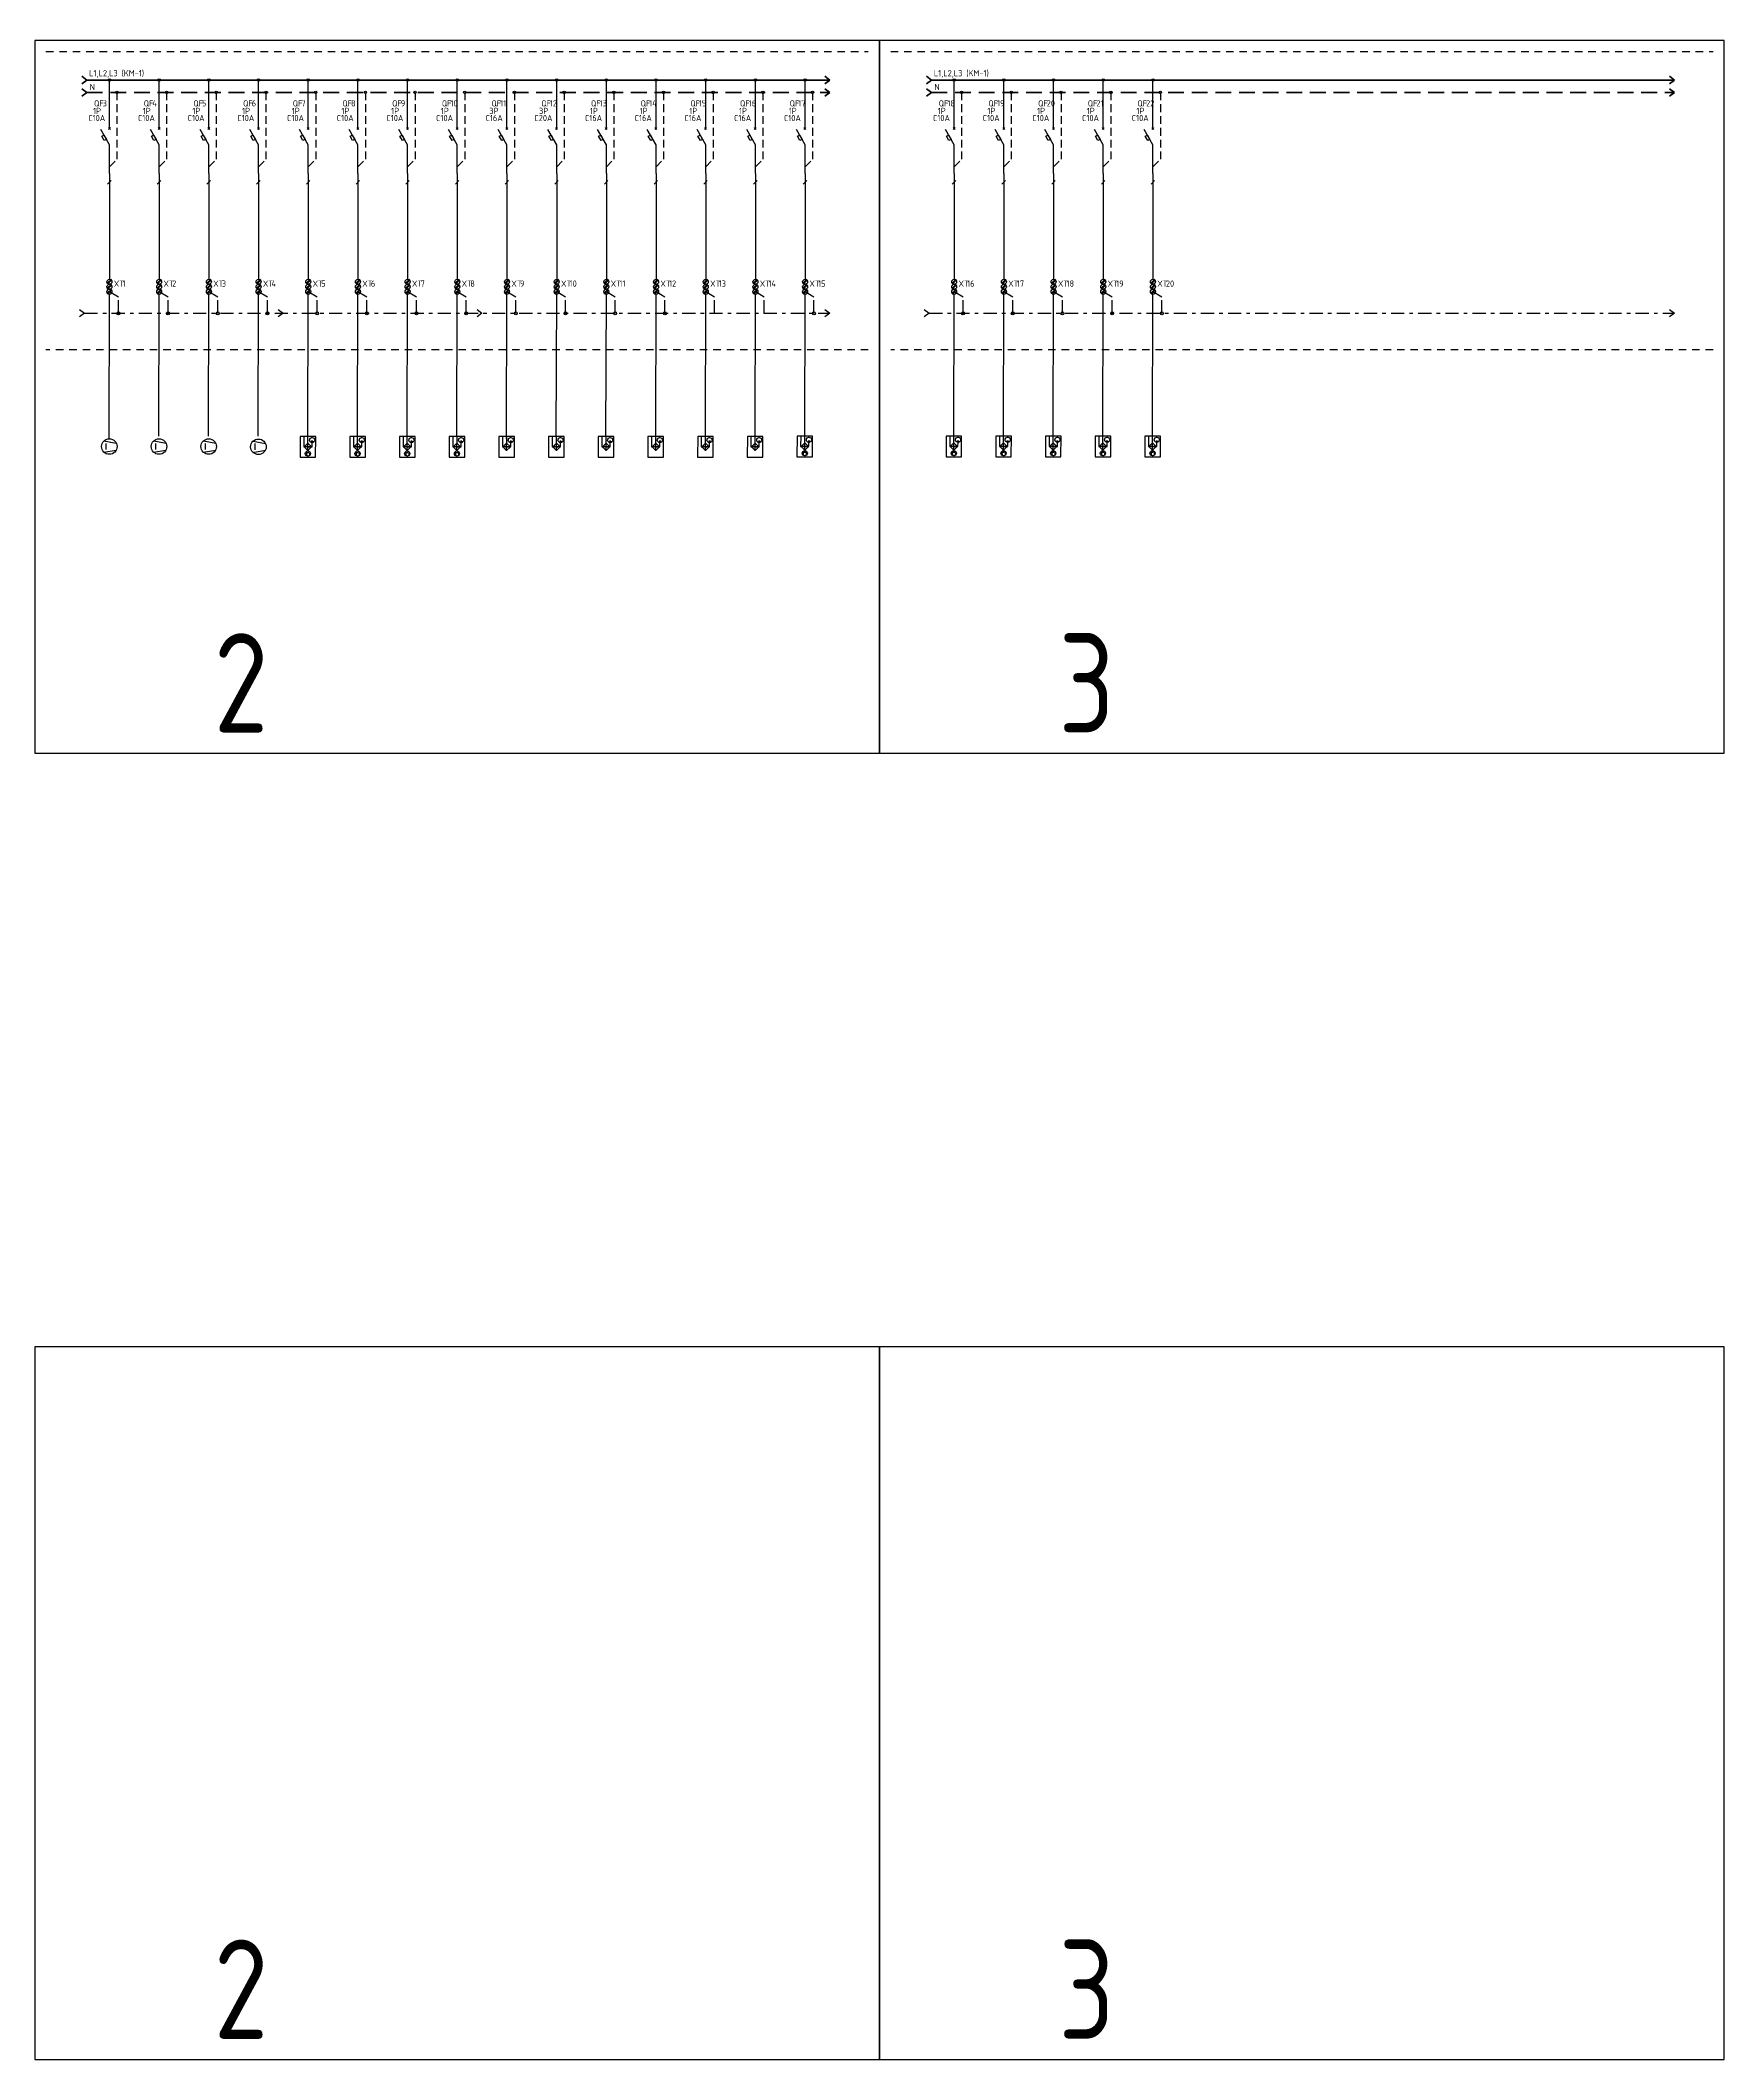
# Model space of a CAD drawing. Header units: millimetres. Extents: x -559267 to 5835, y 0 to 209897.
# Drawn here: x 397 to 1073, y 765 to 1578 of the extents above; entities that cross this region are included whole.
import ezdxf
from ezdxf.enums import TextEntityAlignment as Align

# ---------------------------------------------------------------- set-up
doc = ezdxf.new("R2010")
doc.units = ezdxf.units.MM
doc.set_wipeout_variables(frame=1)
for name, pattern in [('HIDDEN2', [4.7625, 3.175, -1.5875]), ('JIS_02_0.7', [1.35, 0.75, -0.6]), ('Штрихштриховая', [10.936111, 5.291667, -2.116667, 1.411111, -2.116667])]:
    doc.linetypes.add(name, pattern=pattern)
for name, color, linetype in [('0_UNC_5 Доп. Оборудования', 1, 'Continuous'), ('0_XT', 7, 'Continuous'), ('Нумерация QF', 7, 'Continuous')]:
    doc.layers.add(name, color=color, linetype=linetype)
doc.styles.add('UNC_A', font='GOST2304A_0.ttf')
doc.styles.add('Unecom', font='GOST2304A_0.ttf', dxfattribs={"height": 2.5})

# ---------------------------------------------------------------- blocks, each defined once
blk = doc.blocks.new('*U167')
at = {"lineweight": 40}
for p, q in [((0, 0), (-2, 1.5)), ((0, 0), (-2, -1.5)), ((299.12, 0), (297.12, 1.5)), ((299.12, 0), (297.12, -1.5)), ((0, -5), (-2, -3.5)), ((0, -5), (-2, -6.5)), ((299.12, -5), (297.12, -3.5)), ((299.12, -5), (297.12, -6.5))]:
    blk.add_line(p, q, dxfattribs=at)
at = {"linetype": 'ByBlock', "lineweight": 40}
blk.add_lwpolyline([(0, 0), (299.12, 0)], dxfattribs=at)
at = {"color": 4, "linetype": 'HIDDEN2', "lineweight": 40, "ltscale": 2}
blk.add_lwpolyline([(0, -5), (299.12, -5)], dxfattribs=at)
at = {"insert": (1.24, -1.57), "char_height": 2.5, "attachment_point": 1, "style": 'UNC_A'}
blk.add_mtext_dynamic_manual_height_columns('N', width=3.8436, gutter_width=12.5, heights=[0], dxfattribs=at)
at = {"style": 'UNC_A'}
blk.add_attdef('ЛИНИЯ', (1, 1.5), '', height=2.5, dxfattribs=at)
blk = doc.blocks.new('*U165')
for p, q in [((0, -36.27), (0, -16.73)), ((0, -42.79), (-3.51, -36.72)), ((-0.35, -36.62), (0.35, -35.91)), ((0.35, -36.62), (-0.35, -35.91)), ((0, -54.31), (0, -42.79))]:
    blk.add_line(p, q)
at = {"color": 4, "linetype": 'HIDDEN2'}
for p in [(3, -21.73), (0, -51.65)]:
    blk.add_line(p, (3, -48.65), dxfattribs=at)
blk.add_lwpolyline([(-2.12, -41.12), (-3.12, -39.39), (-2.25, -38.89), (-1.25, -40.62)], close=True)
for centre in [(0, -16.73), (3, -21.73)]:
    blk.add_circle(centre, 0.5)
at = {"insert": (-6.21, -24.9), "char_height": 2.5, "attachment_point": 1, "style": 'Unecom'}
blk.add_mtext_dynamic_manual_height_columns('\\pxql;QF', width=5.7065, gutter_width=12.5, heights=[4.37], dxfattribs=at)
at = {"style": 'Unecom'}
for tag, p in [('P', (-3.4, -30.43)), ('A', (-1.7, -33.28))]:
    blk.add_attdef(tag, text='', height=2.5, dxfattribs=at).set_placement(p, align=Align.RIGHT)
blk.add_attdef('N', (-3.15, -27.4), '', height=2.5, dxfattribs=at)
blk = doc.blocks.new('*U103')
at = {"lineweight": 25}
blk.add_line((-0.7, -0.71), (0.7, 0.71), dxfattribs=at)
blk = doc.blocks.new('*U174')
at = {"color": 18, "true_color": 0x000000, "style": 'Unecom'}
blk.add_attdef('V.', (-0.77, 5.77), '', height=2.5, dxfattribs=at)
at = {"color": 0}
blk.add_wipeout([(0.02, 2.5), (0.57, 2.44), (1.01, 2.29), (1.41, 2.07), (1.82, 1.72), (2.05, 1.43), (2.19, 1.21), (2.33, 0.92), (2.45, 0.52), (2.5, 0.17), (2.5, -0.15), (2.47, -0.4), (2.4, -0.72), (2.28, -1.03), (2.16, -1.26), (1.96, -1.55), (1.73, -1.81), (1.46, -2.03), (1.21, -2.19), (0.82, -2.36), (0.58, -2.43), (0.28, -2.49), (-0.02, -2.5), (-0.24, -2.49), (-0.51, -2.45), (-0.85, -2.36), (-1.16, -2.22), (-1.37, -2.1), (-1.56, -1.95), (-1.77, -1.77), (-1.92, -1.6), (-2.08, -1.39), (-2.21, -1.17), (-2.31, -0.97), (-2.37, -0.79), (-2.42, -0.62), (-2.48, -0.31), (-2.5, 0.02), (-2.48, 0.31), (-2.41, 0.69), (-2.31, 0.95), (-2.26, 1.08), (-2.15, 1.28), (-2.03, 1.47), (-1.94, 1.58), (-1.84, 1.7), (-1.64, 1.89), (-1.46, 2.03), (-1.28, 2.15), (-1.04, 2.28), (-0.86, 2.35), (-0.66, 2.41), (-0.49, 2.45), (-0.24, 2.49)], dxfattribs=at)
for p, q in [((-1.72, 1.82), (2.25, 1.09)), ((-1.01, -0.99), (-0.99, 1.01)), ((-1.75, -1.79), (2.24, -1.12))]:
    blk.add_line(p, q, dxfattribs=at)
blk.add_circle((0, 0), 2.5, dxfattribs=at)
blk = doc.blocks.new('3 ур. кламмы')
at = {"color": 32, "true_color": 0xcd6928}
for p, q in [((0.75, 0), (-1, -1.75)), ((1, -0.25), (-0.75, -2))]:
    blk.add_line(p, q, dxfattribs=at)
at = {"color": 5}
for p, q in [((0.75, -2), (-1, -3.75)), ((1, -2.25), (-0.75, -4))]:
    blk.add_line(p, q, dxfattribs=at)
at = {"color": 3}
for p, q in [((0.75, -4), (-1, -5.75)), ((1, -4.25), (-0.75, -6))]:
    blk.add_line(p, q, dxfattribs=at)
at = {"color": 32, "true_color": 0xcd6928}
blk.add_circle((0, -1), 1, dxfattribs=at)
at = {"color": 5}
blk.add_circle((0, -3), 1, dxfattribs=at)
at = {"color": 3}
blk.add_circle((0, -5), 1, dxfattribs=at)
at = {"style": 'UNC_A'}
blk.add_attdef('1', (1.75, -2.99), '', height=2.5, dxfattribs=at)
blk = doc.blocks.new('*U175')
at = {"color": 0}
blk.add_wipeout([(-2.49, 3.34), (2.51, 3.33), (2.49, -3.34), (-2.51, -3.33)], dxfattribs=at)
for p, q in [((1.18, 0), (-1.18, 0)), ((0, 0), (-0.48, 0.13)), ((0, 0), (-0.48, 0.13)), ((0, -1.33), (0.01, 3.33)), ((0, 0), (0.48, 0.13)), ((0, 0), (0.48, 0.13)), ((1.09, 1.76), (1.34, 1.33)), ((1.59, 1.76), (1.09, 1.76)), ((1.34, 3), (1.34, 3.33)), ((1.59, 1.76), (1.34, 1.33)), ((-0.61, -1.59), (-0.38, -2.91)), ((0, 0), (-0.48, -0.13)), ((0, 0), (-0.48, -0.13)), ((-0.34, -1.83), (0.33, -1.83)), ((-0.01, -3), (-0.01, -3.33)), ((0, 0), (0.48, -0.13)), ((0, 0), (0.48, -0.13)), ((0.6, -1.59), (0.36, -2.92))]:
    blk.add_line(p, q, dxfattribs=at)
for points in [[(-2.49, 3.34), (-2.51, -3.33), (2.49, -3.34), (2.51, 3.33)], [(-1.18, 0), (0, -1.18), (1.18, 0), (0, 1.18)]]:
    blk.add_lwpolyline(points, close=True, dxfattribs=at)
for points in [[(-1.32, 3.34), (-1.33, 0), (-1.18, 0)], [(1.18, 0), (1.33, 0), (1.34, 1.33)]]:
    blk.add_lwpolyline(points, dxfattribs=at)
for centre in [(1.34, 2.16), (-0.01, -2.17)]:
    blk.add_circle(centre, 0.833, dxfattribs=at)
at = {"color": 18, "true_color": 0x000000, "style": 'Unecom'}
blk.add_attdef('K.', (-0.73, 5.12), '', height=2.5, dxfattribs=at)
blk = doc.blocks.new('*U222')
at = {"color": 0}
for p, q in [((1.18, 0), (-1.18, 0)), ((0, 0), (-0.48, 0.13)), ((0, 0), (-0.48, 0.13)), ((0, -1.33), (0.01, 3.33)), ((0, 0), (0.48, 0.13)), ((0, 0), (0.48, 0.13)), ((1.09, 1.76), (1.34, 1.33)), ((1.59, 1.76), (1.09, 1.76)), ((1.34, 3), (1.34, 3.33)), ((1.59, 1.76), (1.34, 1.33)), ((0, 0), (-0.48, -0.13)), ((0, 0), (-0.48, -0.13)), ((0, 0), (0.48, -0.13)), ((0, 0), (0.48, -0.13))]:
    blk.add_line(p, q, dxfattribs=at)
for points in [[(-2.49, 3.34), (-2.51, -3.33), (2.49, -3.34), (2.51, 3.33)], [(-1.18, 0), (0, -1.18), (1.18, 0), (0, 1.18)]]:
    blk.add_lwpolyline(points, close=True, dxfattribs=at)
for points in [[(-1.32, 3.34), (-1.33, 0), (-1.18, 0)], [(1.18, 0), (1.33, 0), (1.34, 1.33)]]:
    blk.add_lwpolyline(points, dxfattribs=at)
blk.add_circle((1.34, 2.16), 0.833, dxfattribs=at)
at = {"color": 18, "true_color": 0x000000, "style": 'Unecom'}
blk.add_attdef('KV.', (-1.32, 6.58), '', height=2.5, dxfattribs=at)

msp = doc.modelspace()

# ---------------------------------------------------------------- linework, layer by layer
at = {"color": 6}
for points in [[(735, 1577.99), (395, 1577.99), (395, 1290.99), (735, 1290.99), (735, 1577.99)], [(1075, 1577.99), (735, 1577.99), (735, 1290.99), (1075, 1290.99), (1075, 1577.99)], [(735, 1052.13), (395, 1052.13), (395, 765.13), (735, 765.13), (735, 1052.13)], [(1075, 1052.13), (735, 1052.13), (735, 765.13), (1075, 765.13), (1075, 1052.13)]]:
    msp.add_lwpolyline(points, dxfattribs=at)
at = {"linetype": 'JIS_02_0.7', "ltscale": 4}
for points in [[(399.5, 1573.46), (730.5, 1573.46)], [(739.5, 1573.46), (1070.5, 1573.46)], [(730.5, 1453.46), (399.5, 1453.46)], [(1070.5, 1453.46), (739.5, 1453.46)]]:
    msp.add_lwpolyline(points, dxfattribs=at)
for points in [[(425.06, 1524.46), (425.06, 1481.81)], [(445.06, 1524.46), (445.06, 1481.81)], [(465.06, 1524.46), (465.06, 1481.81)], [(485.06, 1524.46), (485.06, 1481.81)], [(505.06, 1524.46), (505.06, 1481.81)], [(525.06, 1524.46), (525.06, 1481.81)], [(545.06, 1524.46), (545.06, 1481.81)], [(565.06, 1524.46), (565.06, 1481.81)], [(585.06, 1524.46), (585.06, 1481.81)], [(605.06, 1524.46), (605.06, 1481.81)], [(625.06, 1524.46), (625.06, 1481.81)], [(645.06, 1524.46), (645.06, 1481.81)], [(665.06, 1524.46), (665.06, 1481.81)], [(685.06, 1524.46), (685.06, 1481.81)], [(705.06, 1524.46), (705.06, 1481.81)], [(765.06, 1524.46), (765.06, 1481.81)], [(785.06, 1524.46), (785.06, 1481.81)], [(805.06, 1524.46), (805.06, 1481.81)], [(825.06, 1524.46), (825.06, 1481.81)], [(845.06, 1524.46), (845.06, 1481.81)], [(424.93, 1417.62), (425.06, 1475.81)], [(444.91, 1418.66), (445.06, 1475.81)], [(464.91, 1418.66), (465.06, 1475.81)], [(484.91, 1418.66), (485.06, 1475.81)], [(504.93, 1417.62), (505.06, 1475.81)], [(524.91, 1418.66), (525.06, 1475.81)], [(544.91, 1418.66), (545.06, 1475.81)], [(564.91, 1418.66), (565.06, 1475.81)], [(584.93, 1417.62), (585.06, 1475.81)], [(604.91, 1418.66), (605.06, 1475.81)], [(624.91, 1418.66), (625.06, 1475.81)], [(644.91, 1418.66), (645.06, 1475.81)], [(664.91, 1418.66), (665.06, 1475.81)], [(684.91, 1418.66), (685.06, 1475.81)], [(704.93, 1417.62), (705.06, 1475.81)], [(764.91, 1418.66), (765.06, 1475.81)], [(784.91, 1418.66), (785.06, 1475.81)], [(804.91, 1418.66), (805.06, 1475.81)], [(824.93, 1417.62), (825.06, 1475.81)], [(844.93, 1417.62), (845.06, 1475.81)], [(413, 1469.65), (415, 1468.15), (413, 1466.65)], [(493, 1469.65), (495, 1468.15), (493, 1466.65)], [(573, 1469.65), (575, 1468.15), (573, 1466.65)], [(713, 1469.65), (715, 1468.15), (713, 1466.65)], [(753, 1469.65), (755, 1468.15), (753, 1466.65)], [(1053, 1469.65), (1055, 1468.15), (1053, 1466.65)]]:
    msp.add_lwpolyline(points)
at = {"color": 3, "linetype": 'Штрихштриховая'}
for points in [[(428.63, 1468.1), (428.63, 1474.58), (425.06, 1476.81)], [(448.63, 1468.1), (448.63, 1474.58), (445.06, 1476.81)], [(468.63, 1468.1), (468.63, 1474.58), (465.06, 1476.81)], [(488.63, 1468.1), (488.63, 1474.58), (485.06, 1476.81)], [(508.63, 1468.1), (508.63, 1474.58), (505.06, 1476.81)], [(528.63, 1468.1), (528.63, 1474.58), (525.06, 1476.81)], [(548.63, 1468.1), (548.63, 1474.58), (545.06, 1476.81)], [(568.63, 1468.1), (568.63, 1474.58), (565.06, 1476.81)], [(588.63, 1468.1), (588.63, 1474.58), (585.06, 1476.81)], [(608.63, 1468.1), (608.63, 1474.58), (605.06, 1476.81)], [(628.63, 1468.1), (628.63, 1474.58), (625.06, 1476.81)], [(648.63, 1468.1), (648.63, 1474.58), (645.06, 1476.81)], [(668.63, 1468.1), (668.63, 1474.58), (665.06, 1476.81)], [(688.63, 1468.1), (688.63, 1474.58), (685.06, 1476.81)], [(708.63, 1468.1), (708.63, 1474.58), (705.06, 1476.81)], [(768.63, 1468.1), (768.63, 1474.58), (765.06, 1476.81)], [(788.63, 1468.1), (788.63, 1474.58), (785.06, 1476.81)], [(808.63, 1468.1), (808.63, 1474.58), (805.06, 1476.81)], [(828.63, 1468.1), (828.63, 1474.58), (825.06, 1476.81)], [(848.63, 1468.1), (848.63, 1474.58), (845.06, 1476.81)], [(415, 1468.15), (715, 1468.15)], [(755, 1468.15), (1055, 1468.15)]]:
    msp.add_lwpolyline(points, dxfattribs=at)
at = {"color": 0, "linetype": 'ByBlock', "lineweight": -3}
for centre in [(428.63, 1468.11), (448.63, 1468.11), (468.63, 1468.11), (488.63, 1468.11), (508.63, 1468.11), (528.63, 1468.11), (548.63, 1468.11), (568.63, 1468.11), (588.63, 1468.11), (608.63, 1468.11), (628.63, 1468.11), (648.63, 1468.11), (708.63, 1468.11), (768.63, 1468.11), (788.63, 1468.11), (808.63, 1468.11), (828.63, 1468.11), (848.63, 1468.11)]:
    msp.add_circle(centre, 0.575, dxfattribs=at)

# ---------------------------------------------------------------- block references
for name, p, values in [('*U167', (415.88, 1562.04), {'ЛИНИЯ': 'L1,L2,L3 (KM-1)'}), ('*U167', (755.88, 1562.04), {'ЛИНИЯ': 'L1,L2,L3 (KM-1)'}), ('3 ур. кламмы', (425.06, 1481.81), {'1': 'XT'}), ('3 ур. кламмы', (445.06, 1481.81), {'1': 'XT'}), ('3 ур. кламмы', (465.06, 1481.81), {'1': 'XT'}), ('3 ур. кламмы', (485.06, 1481.81), {'1': 'XT'}), ('3 ур. кламмы', (505.06, 1481.81), {'1': 'XT'}), ('3 ур. кламмы', (525.06, 1481.81), {'1': 'XT'}), ('3 ур. кламмы', (545.06, 1481.81), {'1': 'XT'}), ('3 ур. кламмы', (565.06, 1481.81), {'1': 'XT'}), ('3 ур. кламмы', (585.06, 1481.81), {'1': 'XT'}), ('3 ур. кламмы', (605.06, 1481.81), {'1': 'XT'}), ('3 ур. кламмы', (625.06, 1481.81), {'1': 'XT'}), ('3 ур. кламмы', (645.06, 1481.81), {'1': 'XT'}), ('3 ур. кламмы', (665.06, 1481.81), {'1': 'XT'}), ('3 ур. кламмы', (685.06, 1481.81), {'1': 'XT'}), ('3 ур. кламмы', (705.06, 1481.81), {'1': 'XT'}), ('3 ур. кламмы', (765.06, 1481.81), {'1': 'XT'}), ('3 ур. кламмы', (785.06, 1481.81), {'1': 'XT'}), ('3 ур. кламмы', (805.06, 1481.81), {'1': 'XT'}), ('3 ур. кламмы', (825.06, 1481.81), {'1': 'XT'}), ('3 ур. кламмы', (845.06, 1481.81), {'1': 'XT'})]:
    msp.add_blockref(name, p).add_auto_attribs(values)
at = {"color": 1}
ref = msp.add_blockref('*U165', (425.06, 1578.77), dxfattribs=at)
ref.add_attrib('P', '1P', dxfattribs={"height": 2.5, "style": 'Unecom'}).set_placement((421.66, 1548.34), align=Align.RIGHT)
ref.add_attrib('A', 'C10A', dxfattribs={"height": 2.5, "style": 'Unecom'}).set_placement((423.35, 1545.49), align=Align.RIGHT)
ref = msp.add_blockref('*U165', (445.06, 1578.77), dxfattribs=at)
ref.add_attrib('P', '1P', dxfattribs={"height": 2.5, "style": 'Unecom'}).set_placement((441.66, 1548.34), align=Align.RIGHT)
ref.add_attrib('A', 'C10A', dxfattribs={"height": 2.5, "style": 'Unecom'}).set_placement((443.35, 1545.49), align=Align.RIGHT)
ref = msp.add_blockref('*U165', (465.06, 1578.77), dxfattribs=at)
ref.add_attrib('P', '1P', dxfattribs={"height": 2.5, "style": 'Unecom'}).set_placement((461.66, 1548.34), align=Align.RIGHT)
ref.add_attrib('A', 'C10A', dxfattribs={"height": 2.5, "style": 'Unecom'}).set_placement((463.35, 1545.49), align=Align.RIGHT)
ref = msp.add_blockref('*U165', (485.06, 1578.77), dxfattribs=at)
ref.add_attrib('P', '1P', dxfattribs={"height": 2.5, "style": 'Unecom'}).set_placement((481.66, 1548.34), align=Align.RIGHT)
ref.add_attrib('A', 'C10A', dxfattribs={"height": 2.5, "style": 'Unecom'}).set_placement((483.35, 1545.49), align=Align.RIGHT)
ref = msp.add_blockref('*U165', (505.06, 1578.77), dxfattribs=at)
ref.add_attrib('P', '1P', dxfattribs={"height": 2.5, "style": 'Unecom'}).set_placement((501.66, 1548.34), align=Align.RIGHT)
ref.add_attrib('A', 'C10A', dxfattribs={"height": 2.5, "style": 'Unecom'}).set_placement((503.35, 1545.49), align=Align.RIGHT)
ref = msp.add_blockref('*U165', (525.06, 1578.77), dxfattribs=at)
ref.add_attrib('P', '1P', dxfattribs={"height": 2.5, "style": 'Unecom'}).set_placement((521.66, 1548.34), align=Align.RIGHT)
ref.add_attrib('A', 'C10A', dxfattribs={"height": 2.5, "style": 'Unecom'}).set_placement((523.35, 1545.49), align=Align.RIGHT)
ref = msp.add_blockref('*U165', (545.06, 1578.77), dxfattribs=at)
ref.add_attrib('P', '1P', dxfattribs={"height": 2.5, "style": 'Unecom'}).set_placement((541.66, 1548.34), align=Align.RIGHT)
ref.add_attrib('A', 'C10A', dxfattribs={"height": 2.5, "style": 'Unecom'}).set_placement((543.35, 1545.49), align=Align.RIGHT)
ref = msp.add_blockref('*U165', (565.06, 1578.77), dxfattribs=at)
ref.add_attrib('P', '1P', dxfattribs={"height": 2.5, "style": 'Unecom'}).set_placement((561.66, 1548.34), align=Align.RIGHT)
ref.add_attrib('A', 'C10A', dxfattribs={"height": 2.5, "style": 'Unecom'}).set_placement((563.35, 1545.49), align=Align.RIGHT)
ref = msp.add_blockref('*U165', (585.06, 1578.77), dxfattribs=at)
ref.add_attrib('P', '3P', dxfattribs={"height": 2.5, "style": 'Unecom'}).set_placement((581.66, 1548.34), align=Align.RIGHT)
ref.add_attrib('A', 'С16А', dxfattribs={"height": 2.5, "style": 'Unecom'}).set_placement((583.35, 1545.49), align=Align.RIGHT)
ref = msp.add_blockref('*U165', (605.06, 1578.77), dxfattribs=at)
ref.add_attrib('P', '3P', dxfattribs={"height": 2.5, "style": 'Unecom'}).set_placement((601.66, 1548.34), align=Align.RIGHT)
ref.add_attrib('A', 'C20A', dxfattribs={"height": 2.5, "style": 'Unecom'}).set_placement((603.35, 1545.49), align=Align.RIGHT)
ref = msp.add_blockref('*U165', (625.06, 1578.77), dxfattribs=at)
ref.add_attrib('P', '1P', dxfattribs={"height": 2.5, "style": 'Unecom'}).set_placement((621.66, 1548.34), align=Align.RIGHT)
ref.add_attrib('A', 'С16А', dxfattribs={"height": 2.5, "style": 'Unecom'}).set_placement((623.35, 1545.49), align=Align.RIGHT)
ref = msp.add_blockref('*U165', (645.06, 1578.77), dxfattribs=at)
ref.add_attrib('P', '1P', dxfattribs={"height": 2.5, "style": 'Unecom'}).set_placement((641.66, 1548.34), align=Align.RIGHT)
ref.add_attrib('A', 'С16А', dxfattribs={"height": 2.5, "style": 'Unecom'}).set_placement((643.35, 1545.49), align=Align.RIGHT)
ref = msp.add_blockref('*U165', (665.06, 1578.77), dxfattribs=at)
ref.add_attrib('P', '1P', dxfattribs={"height": 2.5, "style": 'Unecom'}).set_placement((661.66, 1548.34), align=Align.RIGHT)
ref.add_attrib('A', 'С16А', dxfattribs={"height": 2.5, "style": 'Unecom'}).set_placement((663.35, 1545.49), align=Align.RIGHT)
ref = msp.add_blockref('*U165', (685.06, 1578.77), dxfattribs=at)
ref.add_attrib('P', '1P', dxfattribs={"height": 2.5, "style": 'Unecom'}).set_placement((681.66, 1548.34), align=Align.RIGHT)
ref.add_attrib('A', 'С16А', dxfattribs={"height": 2.5, "style": 'Unecom'}).set_placement((683.35, 1545.49), align=Align.RIGHT)
ref = msp.add_blockref('*U165', (705.06, 1578.77), dxfattribs=at)
ref.add_attrib('P', '1P', dxfattribs={"height": 2.5, "style": 'Unecom'}).set_placement((701.66, 1548.34), align=Align.RIGHT)
ref.add_attrib('A', 'C10A', dxfattribs={"height": 2.5, "style": 'Unecom'}).set_placement((703.35, 1545.49), align=Align.RIGHT)
ref = msp.add_blockref('*U165', (765.06, 1578.77), dxfattribs=at)
ref.add_attrib('P', '1P', dxfattribs={"height": 2.5, "style": 'Unecom'}).set_placement((761.66, 1548.34), align=Align.RIGHT)
ref.add_attrib('A', 'C10A', dxfattribs={"height": 2.5, "style": 'Unecom'}).set_placement((763.35, 1545.49), align=Align.RIGHT)
ref = msp.add_blockref('*U165', (785.06, 1578.77), dxfattribs=at)
ref.add_attrib('P', '1P', dxfattribs={"height": 2.5, "style": 'Unecom'}).set_placement((781.66, 1548.34), align=Align.RIGHT)
ref.add_attrib('A', 'C10A', dxfattribs={"height": 2.5, "style": 'Unecom'}).set_placement((783.35, 1545.49), align=Align.RIGHT)
ref = msp.add_blockref('*U165', (805.06, 1578.77), dxfattribs=at)
ref.add_attrib('P', '1P', dxfattribs={"height": 2.5, "style": 'Unecom'}).set_placement((801.66, 1548.34), align=Align.RIGHT)
ref.add_attrib('A', 'C10A', dxfattribs={"height": 2.5, "style": 'Unecom'}).set_placement((803.35, 1545.49), align=Align.RIGHT)
ref = msp.add_blockref('*U165', (825.06, 1578.77), dxfattribs=at)
ref.add_attrib('P', '1P', dxfattribs={"height": 2.5, "style": 'Unecom'}).set_placement((821.66, 1548.34), align=Align.RIGHT)
ref.add_attrib('A', 'C10A', dxfattribs={"height": 2.5, "style": 'Unecom'}).set_placement((823.35, 1545.49), align=Align.RIGHT)
ref = msp.add_blockref('*U165', (845.06, 1578.77), dxfattribs=at)
ref.add_attrib('P', '1P', dxfattribs={"height": 2.5, "style": 'Unecom'}).set_placement((841.66, 1548.34), align=Align.RIGHT)
ref.add_attrib('A', 'C10A', dxfattribs={"height": 2.5, "style": 'Unecom'}).set_placement((843.35, 1545.49), align=Align.RIGHT)
for p in [(425, 1520.87), (445, 1520.87), (465, 1520.87), (485, 1520.87), (505, 1520.87), (525, 1520.87), (545, 1520.87), (565, 1520.87), (585, 1520.87), (605, 1520.87), (625, 1520.87), (645, 1520.87), (665, 1520.87), (685, 1520.87), (705, 1520.87), (765, 1520.87), (785, 1520.87), (805, 1520.87), (825, 1520.87), (845, 1520.87)]:
    msp.add_blockref('*U103', p)
at = {"layer": '0_UNC_5 Доп. Оборудования', "color": 4, "xscale": 1.252060273136781, "yscale": 1.252060273136781, "zscale": 1.252060273136781}
for p in [(584.93, 1414.39), (604.93, 1414.39), (624.93, 1414.39), (644.93, 1414.39), (664.93, 1414.39), (684.93, 1414.39)]:
    msp.add_blockref('*U222', p, dxfattribs=at)

# ---------------------------------------------------------------- texts
at = {"layer": '0_XT', "char_height": 2.5, "attachment_point": 4, "style": 'Unecom'}
for s, insert in [('1', (430.28, 1480.09)), ('2', (450.28, 1480.09)), ('3', (470.28, 1480.09)), ('4', (490.28, 1480.09)), ('5', (510.28, 1480.09)), ('6', (530.28, 1480.09)), ('7', (550.28, 1480.09)), ('8', (570.28, 1480.09)), ('9', (590.28, 1480.09)), ('10', (610.28, 1480.09)), ('11', (630.28, 1480.09)), ('12', (650.28, 1480.09)), ('13', (670.28, 1480.09)), ('14', (690.28, 1480.09)), ('15', (710.28, 1480.09)), ('16', (770.28, 1480.09)), ('17', (790.28, 1480.09)), ('18', (810.28, 1480.09)), ('19', (830.28, 1480.09)), ('20', (850.28, 1480.09))]:
    msp.add_mtext_dynamic_manual_height_columns(s, width=9.9168, gutter_width=12.5, heights=[0], dxfattribs=dict(at, insert=insert))
at = {"layer": 'Defpoints', "color": 6, "char_height": 40, "attachment_point": 1, "style": 'Unecom'}
for s, insert in [('2', (467.02, 1339.31)), ('3', (807.02, 1339.31)), ('2', (467.02, 813.44)), ('3', (807.02, 813.44))]:
    msp.add_mtext_dynamic_manual_height_columns(s, width=99.9205, gutter_width=12.5, heights=[0], dxfattribs=dict(at, insert=insert))
at = {"layer": 'Нумерация QF', "char_height": 2.5, "attachment_point": 4, "style": 'Unecom'}
for s, insert in [('3', (422.31, 1552.66)), ('4', (442.31, 1552.66)), ('5', (462.31, 1552.66)), ('6', (482.31, 1552.66)), ('7', (502.31, 1552.66)), ('8', (522.31, 1552.66)), ('9', (542.31, 1552.66)), ('10', (562.31, 1552.66)), ('11', (582.31, 1552.66)), ('12', (602.31, 1552.66)), ('13', (622.31, 1552.66)), ('14', (642.31, 1552.66)), ('15', (662.31, 1552.66)), ('16', (682.31, 1552.66)), ('17', (702.31, 1552.66)), ('18', (762.31, 1552.66)), ('19', (782.31, 1552.66)), ('20', (802.31, 1552.66)), ('21', (822.31, 1552.66)), ('22', (842.31, 1552.66))]:
    msp.add_mtext_dynamic_manual_height_columns(s, width=7.51, gutter_width=12.5, heights=[0], dxfattribs=dict(at, insert=insert))

# ---------------------------------------------------------------- next in the draw order: block references
at = {"layer": '0_UNC_5 Доп. Оборудования', "color": 4, "xscale": 1.252060273136781, "yscale": 1.252060273136781, "zscale": 1.252060273136781}
for name, p in [('*U174', (425, 1414.49)), ('*U174', (445, 1414.49)), ('*U174', (465, 1414.49)), ('*U174', (485, 1414.39)), ('*U175', (504.93, 1414.39)), ('*U175', (524.93, 1414.39)), ('*U175', (544.93, 1414.39)), ('*U175', (564.93, 1414.39)), ('*U175', (704.93, 1414.5)), ('*U175', (764.93, 1414.5)), ('*U175', (784.93, 1414.5)), ('*U175', (804.93, 1414.5)), ('*U175', (824.93, 1414.5)), ('*U175', (844.93, 1414.5))]:
    msp.add_blockref(name, p, dxfattribs=at)

doc.saveas('drawing.dxf')
